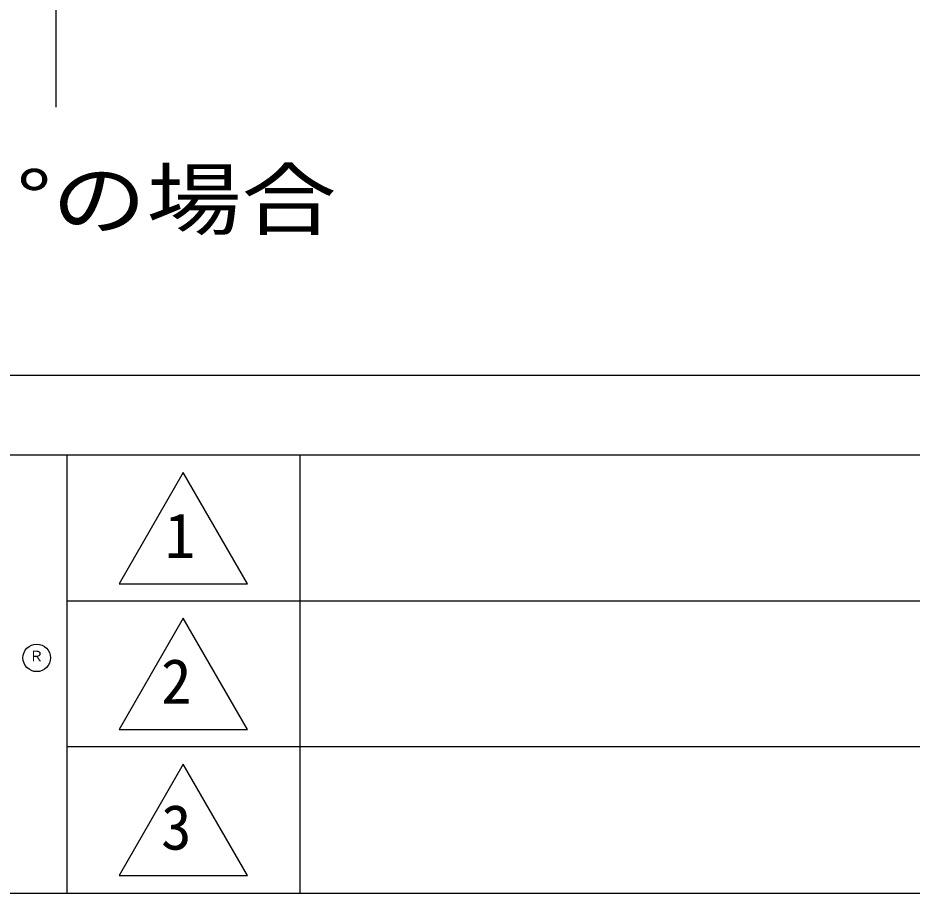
# Model space of a CAD drawing. Units: millimetres on the paper, enlarged 10 times, with parts at other scales. Extents: x -2000 to 2000, y -1400 to 1400.
# Drawn here: x -1664.1 to -1357.3, y -1400 to -1099.9 of the extents above; entities that cross this region are included whole.
import ezdxf
from ezdxf.enums import TextEntityAlignment as Align

# ---------------------------------------------------------------- set-up
doc = ezdxf.new("R2010")
doc.units = ezdxf.units.MM
doc.header["$LTSCALE"] = 10
doc.linetypes.add('CHAIN2', pattern=[12, 9, -1, 1, -1])
doc.layers.add('0-3_ドーム', color=7, linetype='Continuous')
doc.layers.add('8-0', color=7, linetype='Continuous')
doc.styles.add('ＭＳ ゴシック', font='')
doc.styles.get('ＭＳ ゴシック').set_extended_font_data('MS Gothic')

msp = doc.modelspace()

# ---------------------------------------------------------------- linework, layer by layer
at = {"layer": '0-3_ドーム', "linetype": 'CHAIN2'}
msp.add_line((-1651.01, -1130.51), (-1651.01, -659.51), dxfattribs=at)
at = {"layer": '0-3_ドーム'}
msp.add_lwpolyline([(-1957.61, -572.51), (-92.61, -572.51), (-92.61, -1222.51), (-1957.61, -1222.51)], close=True, dxfattribs=at)
at = {"layer": '8-0'}
for p, q in [((-2000, -1249.79), (2000, -1249.79)), ((-1647.34, -1249.79), (-1647.34, -1399.79)), ((-1567.34, -1249.79), (-1567.34, -1399.79)), ((-1647.34, -1299.79), (-150.04, -1299.79)), ((-1647.34, -1349.79), (-150.04, -1349.79))]:
    msp.add_line(p, q, dxfattribs=at)
for points in [[(-2000, -1400), (2000, -1400), (2000, 1400), (-2000, 1400)], [(-1607.34, -1255.79), (-1629.37, -1293.94), (-1585.32, -1293.94)], [(-1607.34, -1305.79), (-1629.37, -1343.94), (-1585.32, -1343.94)], [(-1607.34, -1355.79), (-1629.37, -1393.94), (-1585.32, -1393.94)]]:
    msp.add_lwpolyline(points, close=True, dxfattribs=at)
msp.add_circle((-1657.64, -1319.35), 4.72, dxfattribs=at)

# ---------------------------------------------------------------- texts
at = {"layer": '0-3_ドーム', "style": 'ＭＳ ゴシック', "width": 1.2}
msp.add_text('角度０°の場合', height=19.9, dxfattribs=at).set_placement((-1762.26, -1178.15), align=Align.BOTTOM_LEFT)
at = {"layer": '8-0', "style": 'ＭＳ ゴシック'}
for s, height, p in [('1', 15.4, (-1613.73, -1289.72)), ('Ｒ', 3.67, (-1660.24, -1321.67)), ('2', 15.4, (-1614.98, -1339.72)), ('3', 15.4, (-1614.98, -1389.72))]:
    msp.add_text(s, height=height, dxfattribs=at).set_placement(p, align=Align.BOTTOM_LEFT)

doc.saveas('drawing.dxf')
